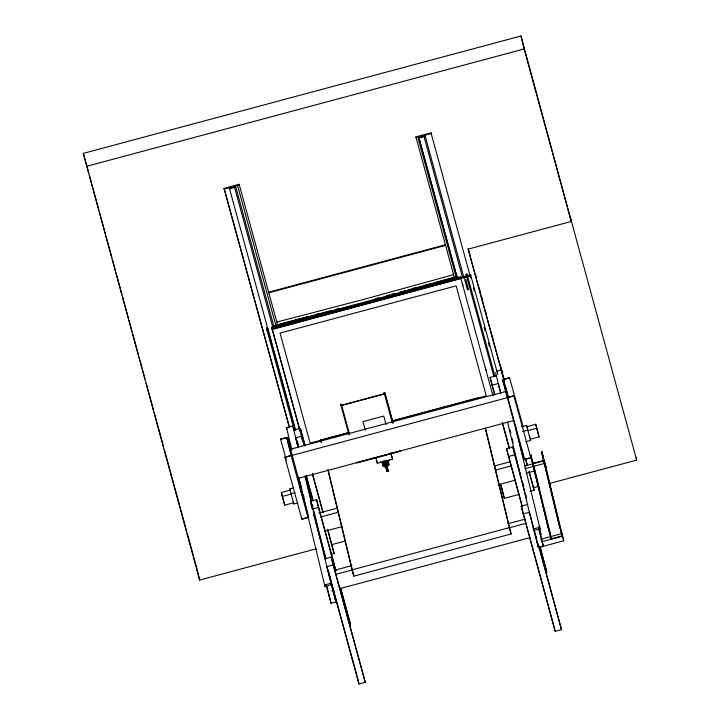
<?xml version="1.0" encoding="UTF-8"?>
<svg xmlns="http://www.w3.org/2000/svg" width="720" height="720" viewBox="0 0 720 720"><rect width="100%" height="100%" fill="white"/><g stroke="black" fill="none" stroke-linecap="round" stroke-linejoin="round"><path stroke-width="1.08" d="M383.472 462.663L383.022 463.014C382.329 465.993 390.159 463.14 387 461.817M387.342 470.862C385.632 472.059 389.763 470.979 387.738 470.754M386.829 461.727C394.686 465.642 378.981 470.133 383.445 462.771M383.364 465.66L383.355 466.281M464.346 278.397L464.553 278.046M389.322 459.81C387.765 462.582 383.013 463.95 380.331 462.159L380.232 461.664M388.305 471.087L386.919 466.002M464.04 276.849L465.39 276.849M464.202 276.795L464.625 276.66M382.635 463.698C383.805 465.318 387.981 464.184 388.107 462.177M274.752 327.528L275.427 327.348M274.86 327.996L275.544 327.807M464.283 277.191L464.967 277.011M464.274 276.66L464.796 276.534M453.573 274.662L364.932 299.07L276.813 322.065M316.719 548.676L199.638 580.077L83.322 153.378L520.983 36L571.311 221.454L468.153 249.12L503.955 380.016M86.463 166.356L524.124 48.978L520.983 36M289.404 427.32L224.064 188.379L239.157 184.329L277.938 326.169M431.01 132.876L431.163 133.497L416.079 137.601L415.917 136.926L431.01 132.876L470.727 278.028M224.208 189L239.31 184.95L239.157 184.329M229.446 188.478L235.737 186.795L274.356 328.032M418.869 137.682L425.16 135.99L463.977 277.902M457.497 278.919L418.968 138.096L425.16 135.99M273.69 325.818L302.976 317.961M305.145 317.385L308.403 316.512M315.99 314.469L319.248 313.596M412.515 288.585L415.764 287.712M423.36 285.678L432.036 283.347M434.205 282.771L458.064 276.372M267.408 327.663L268.011 330.156L267.003 330.426L266.4 327.933L267.408 327.663L295.308 429.948M273.735 325.971L330.741 310.68M335.547 309.393L338.805 308.52M375.678 298.629L378.927 297.756M386.523 295.722L389.781 294.849M391.95 294.264L395.199 293.391M399.537 292.23L405.549 290.565M407.727 290.034L457.02 276.813M493.956 376.668L466.056 274.392L467.064 274.122L467.658 276.291M272.745 326.682L457.119 277.227M460.575 277.191L271.863 327.798L300.15 431.253M271.962 328.212L470.61 274.941L497.817 374.472M272.16 329.049L470.817 275.769L470.61 274.941M300.753 433.584L272.268 329.463L460.872 278.433L493.02 395.991M341.586 405.207L384.363 393.741L384.111 392.697L384.741 392.535L385.047 393.831L341.019 405.639L340.704 404.343L341.334 404.172L349.569 434.403M291.924 449.892L286.497 427.644L292.788 425.952L293.202 427.446M496.386 371.349L501.633 369.945L502.038 371.43M293.823 430.038L300.114 428.355L304.83 445.59M494.622 394.884L490.086 377.406L496.377 375.714M290.394 450.801L286.785 437.814L280.548 439.155L287.46 437.301L290.772 449.199M509.517 377.748L503.424 379.71L507.663 397.26L524.601 459.144L530.838 457.803L523.917 459.657L502.596 379.602L509.517 377.748L523.134 426.744M300.114 428.355L302.004 436.14L295.713 437.832L298.359 447.525M491.967 385.191L498.258 383.508L500.616 392.121M321.237 442.224L320.706 440.046L348.903 432.477M392.283 420.849L477.963 397.872M349.02 432.675L310.122 443.106L280.026 333.09L456.156 285.849L486.252 395.874L393.318 420.795M290.349 449.244L505.485 391.545M507.663 397.26L513.909 395.919L284.94 457.326L291.024 455.364L286.785 437.814M357.264 462.51L400.032 451.035M298.125 478.395L513.261 420.696M356.697 462.942L400.725 451.134M375.867 457.551L377.361 463.284L392.58 459.207L391.977 456.714M293.508 502.794L284.697 505.152L282.321 496.449L291.123 494.082L289.863 488.97L293.886 487.89M521.595 426.825L526.635 425.475L527.193 427.536M282.321 496.449L281.367 492.498L290.169 490.14M526.941 426.636L535.743 424.278L538.128 432.99L539.082 436.932L530.28 439.29M295.02 492.561L290.997 493.641L293.814 503.955L297.837 502.884M522.729 431.496L527.76 430.146L530.586 440.46L525.555 441.81M535.743 424.278L536.697 428.22L527.895 430.587L526.635 425.475M316.566 499.644L310.275 501.327L312.165 509.112L318.447 507.429L316.566 499.644L336.015 570.735M521.973 506.025L506.538 448.695L512.829 447.003L520.785 476.091M508.419 456.48L514.71 454.797L512.829 447.003M530.442 454.599L551.196 539.244L530.442 454.599L533.232 463.32L551.484 538.803L562.05 535.968L541.764 451.566L546.156 467.91L544.896 463.329L524.979 468.666M318.825 513.063L337.239 508.131M494.343 465.993L510.597 461.637M284.859 457.02L301.869 519.21L308.79 517.356M320.913 516.933L338.247 512.28M495.351 470.142L511.605 465.786M533.232 463.32L543.798 460.485M524.349 466.074L544.275 460.728L562.518 536.211L541.557 541.836M526.23 473.256L534.618 471.006M324.828 531.252L342.162 526.608M498.186 484.758L515.52 480.114M498.393 485.19L500.562 484.605L504.324 498.357L519.237 494.361M538.947 486.306L533.52 487.764L529.074 471.537M549.801 483.399L636.678 460.098L636.048 457.506M331.893 544.608L344.898 541.116M529.884 491.508L534.141 490.365L533.358 487.116M330.975 554.391L334.116 553.554L327.816 529.605M324.963 558.801L331.254 557.118L365.256 682.317L358.965 684L326.844 566.595L333.135 564.903L331.254 557.118M539.001 546.489L561.51 629.676L555.219 631.368L521.217 506.169L527.508 504.477M523.098 513.954L529.389 512.271L533.817 528.426M334.584 570.249L351.927 565.605M507.942 523.755L525.276 519.111M485.487 428.166L511.074 533.97L353.817 576.144L352.089 569.844L509.346 527.67L485.352 428.409M335.592 574.407L352.926 569.754M508.95 527.913L526.284 523.26M326.331 586.08L331.038 603.27L335.943 601.956L330.831 583.272L324.54 584.964L324.945 586.449L331.236 584.766L304.947 476.208M515.628 427.851L540.081 528.75L533.79 530.442L507.492 421.884M548.694 530.082L530.82 454.5M562.05 535.968L541.764 451.566M331.929 590.76L334.098 590.184M339.507 588.726L530.208 537.588M540.927 539.235L561.897 533.61L563.778 540.792L538.614 547.542L536.985 541.278M540.081 528.75L539.667 527.265L533.376 528.948L538.488 547.632L543.393 546.318L539.172 528.831M387.459 464.022L388.827 464.769M503.424 379.71L508.536 398.106M502.596 379.602L507.708 397.998M298.602 477.333L301.905 489.231M297.918 477.846L301.527 490.833M280.548 439.155L286.335 460.026M570.051 216.261L636.678 460.098M524.124 48.978L571.311 221.454M536.697 428.22L539.082 436.932M560.016 527.04L563.778 540.792M513.828 395.604L530.838 457.803M549.072 529.974L551.484 538.803M469.152 251.289L469.746 253.449M475.668 275.085L476.253 277.254M479.214 288.072L480.402 292.401M481.581 296.721L482.769 301.05M485.73 311.868L486.315 314.037M492.237 335.664L492.831 337.833M500.229 364.878L501.408 369.207M468.117 248.688L503.919 379.584M525.528 458.559L527.301 465.048M525.564 458.991L527.337 465.48M529.11 471.969L534.141 490.365M538.911 526.437L541.035 534.681L538.803 526.5M473.391 287.784L474.282 291.033M484.209 327.402L485.1 330.651M488.502 343.026L489.393 346.275M538.695 529.128L543.393 546.318M494.964 376.398L467.064 274.122M466.056 274.392L466.65 276.561M540.234 547.182L546.831 572.202L539.757 546.354M514.71 454.797L524.43 490.338M525.024 492.498L525.906 495.729M534.402 530.577L535.284 533.808M535.878 535.968L536.76 539.199M537.939 543.51L561.51 629.676M490.086 377.406L494.802 394.641M502.461 422.649L509.535 448.497M462.429 277.155L423.702 135.495M502.281 422.892L509.058 447.669M462.348 283.536L462.942 285.705M485.46 367.983L486.045 370.152M506.538 448.695L522.45 506.862M521.217 506.169L555.219 631.368M457.389 278.505L418.671 136.845L418.968 138.096M456.363 277.947L417.843 137.124M415.917 136.926L454.698 278.757M509.346 527.67L511.074 533.97M384.741 392.535L393.021 422.802M385.047 393.831L393.039 423.018M384.111 392.697L392.346 422.928M386.073 424.674L383.715 416.052L362.952 421.623L365.31 430.236M390.807 452.718L392.58 459.207M387.837 461.943L388.719 465.102M387.504 460.827L387.9 462.645M387.288 461.439L388.44 465.453M386.937 461.754L387.36 463.284M387.36 463.509L387.99 465.804M386.316 460.017L386.865 462.024M386.46 462.06L386.874 463.59M386.784 463.833L387.414 466.128M385.668 461.565L386.298 463.86M386.784 465.966L388.197 471.186M385.2 460.449L385.749 462.456M386.109 464.103L387.927 470.736M386.748 466.506L388.053 471.276M386.568 466.587L387.882 471.357M385.029 461.772L385.65 464.067M386.379 466.641L387.684 471.42M385.92 465.732L387.486 471.465M385.389 464.301L386.019 466.596M385.731 465.75L387.297 471.483M385.56 465.741L387.126 471.474M384.012 460.755L384.993 464.202M385.614 466.353L386.991 471.438M384.669 464.418L385.299 466.713M383.94 462.735L384.363 464.265M383.382 462.708L383.796 464.238M384.003 464.445L384.633 466.74M382.851 460.926L383.391 462.933M382.932 462.6L384.057 466.668M382.617 462.42L383.04 463.95M382.743 463.365L383.625 466.515M340.704 404.343L349.002 434.826M320.706 440.046L321.282 442.143M276.084 326.304L237.555 185.472M272.997 327.96L234.279 186.3M300.654 428.949L305.01 444.951M312.498 473.589L323.1 512.37M302.004 436.14L304.65 445.833M312.318 473.841L322.92 512.622M327.636 529.857L334.116 553.554M300.6 432.693L303.714 444.267M301.347 435.753L302.526 440.091M340.731 587.97L350.568 624.834L340.551 588.213M318.447 507.429L335.835 570.978M333.135 564.903L365.256 682.317M295.632 430.47L229.239 187.65L229.545 188.901L235.737 186.795M266.4 327.933L294.309 430.218M297.567 442.143L298.458 445.401M295.848 437.112L297.612 443.556M295.596 436.5L296.775 440.811M297.36 442.962L298.539 447.273M306.495 476.361L312.984 500.058M306.027 475.524L312.804 500.301M313.812 514.251L325.899 558.414M313.632 514.503L314.514 517.734M315.108 519.885L325.719 558.666M224.064 188.379L289.557 427.779M328.203 570.654L356.787 675.135M286.497 427.644L286.911 429.129M308.493 516.294L287.46 437.301M301.617 492.462L299.925 486.27L301.059 490.95M301.338 491.976L303.03 498.168M291.024 455.364L307.953 517.248L301.869 519.21M289.863 488.97L290.43 491.031M281.367 492.498L284.697 505.152M83.322 153.378L88.803 173.412M89.397 175.572L98.865 210.177M99.45 212.346L105.372 233.973M105.966 236.133L111.879 257.769M112.473 259.929L115.434 270.747M116.019 272.907L121.941 294.534M122.535 296.703L128.448 318.33M129.042 320.49L131.994 331.308M132.588 333.468L138.51 355.104M139.095 357.264L142.056 368.082M142.65 370.242L145.017 378.891M146.196 383.22L153.594 410.256M154.188 412.425L163.656 447.039M164.25 449.199L170.163 470.835M170.757 472.995L180.225 507.609M180.819 509.769L186.741 531.405M187.326 533.565L193.248 555.192M193.842 557.361L196.209 566.01M541.386 451.665L559.638 527.139M529.452 435.789L529.902 437.652M521.037 447.759L523.917 459.657M501.633 369.945L504.414 381.267M505.854 387.423L508.374 397.656M537.984 544.95L538.614 547.542M509.958 429.642L510.75 432.918M512.073 438.381L513.126 442.755M522.9 483.174L523.701 486.45M525.807 495.189L526.599 498.465M535.059 533.43L538.488 547.632M495.603 372.726L500.769 393.876M460.368 276.354L460.674 277.605M501.192 485.379L504.324 498.357M376.758 460.791L377.361 463.284M328.23 470.34L353.817 576.144M327.825 469.494L352.089 569.844M357.084 676.215L358.965 684M271.665 326.97L272.268 329.463M297.9 444.636L298.431 446.823M305.559 476.316L311.634 501.444M312.435 504.72L312.957 506.907M314.019 511.272L325.638 559.35M328.284 570.267L335.943 601.956M292.788 425.952L298.071 447.804M327.069 586.881L331.038 603.27M303.291 494.64L304.083 497.889M298.53 477.198L324.945 586.449M301.833 491.913L303.363 498.249M293.364 502.092L293.814 503.955M196.506 567.09L199.638 580.077M445.419 244.764L268.659 292.167L268.812 292.797L445.572 245.385L445.419 244.764M465.705 279.432L464.697 279.702L467.46 289.782L468.468 289.512L465.705 279.432"/></g></svg>
